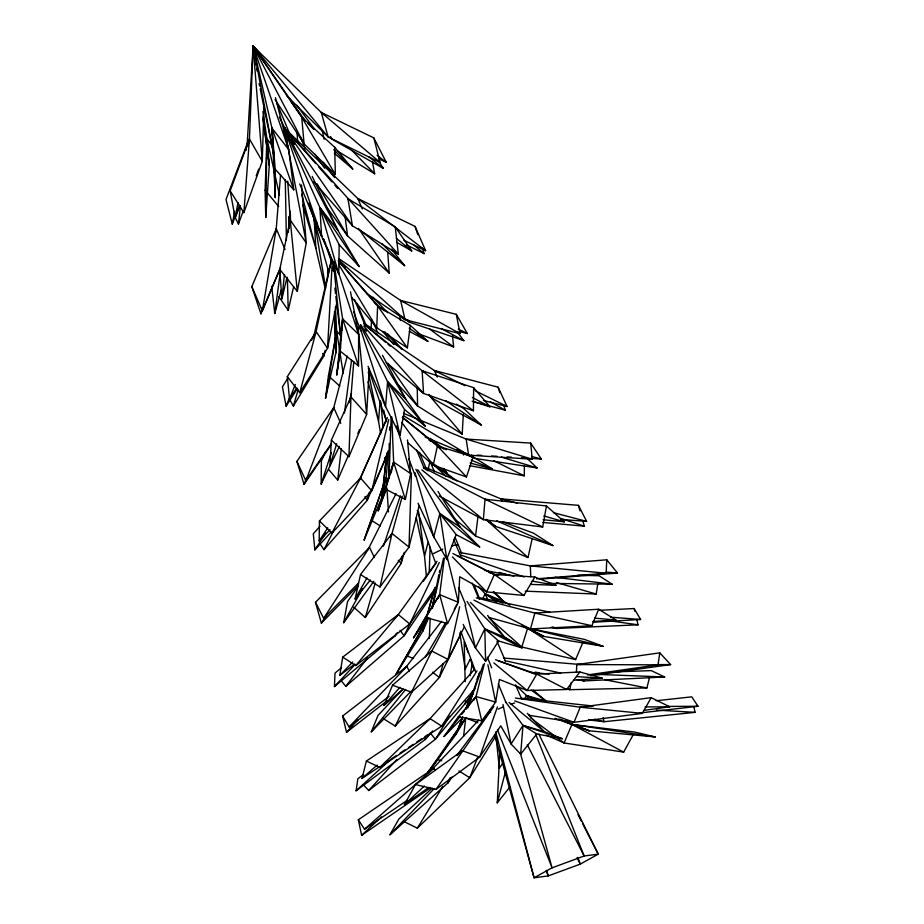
<?xml version="1.0" encoding="UTF-8"?>
<svg xmlns="http://www.w3.org/2000/svg" width="924" height="924" viewBox="0 0 924 924"><rect width="100%" height="100%" fill="white"/><g stroke="black" fill="none" stroke-linecap="round" stroke-linejoin="round"><path stroke-width="1.39" d="M465.188 681.704L464.183 641.81M333.749 261.515L342.608 318.872L340.298 351.178L358.512 365.869L358.639 334.453L350.496 291.776M339.408 446.408L321.171 484.026L321.367 460.903L325.571 451.767M388.923 478.424L389.235 443.393M386.324 362.554L423.573 393.474L473.434 410.787L473.631 387.664L422.118 370.743L363.86 323.978M327.604 276.877L327.708 268.445L314.195 219.6L308.847 203.176M299.711 183.934L321.587 236.417L338.785 274.093L339.166 244.606L319.923 207.681L284.315 127.882L283.968 132.144M271.818 145.299L266.921 138.612L269.3 165.327L265.754 217.452L266.921 138.612L262.89 111.596M329.995 529.752L319.161 540.944L319.438 520.986L360.522 478.008L387.341 417.556M469.681 465.673L524.266 475.837L524.405 465.858M499.815 751.327L497.274 802.817L509.782 787.144M263.929 107.069L262.277 161.307L243.878 212.682L230.168 190.852L249.445 138.946L253.118 46.2L321.275 112.462L380.087 162.462L373.827 137.895L321.275 112.462L328.159 137.018L380.087 162.462M411.434 473.123L409.009 547.112L379.995 586.959L360.522 574.532L392.019 533.483L402.298 496.234M348.949 456.687L366.655 414.449L350.97 396.974L331.358 440.124L348.949 456.687L350.97 396.974L353.776 361.342M389.027 478.355L391.118 416.92M265.754 217.452L265.119 190.182L266.921 138.612L279.51 195.322M429.21 573.03L430.122 547.124M384.615 310.903L377.604 305.959L376.738 327.789L407.38 347.84L410.302 325.375L377.604 305.959L338.288 260.949M397.493 632.501L395.01 635.978L334.43 686.578L335.019 673.122L341.499 667.602M425.387 736.821L425.271 739.477L356.087 790.759L357.865 778.77L363.617 774.428M576.414 672.533L576.761 664.564L659.794 652.852L670.628 664.587L590.621 675.733M536.555 578.851L606.167 573.25L606.756 559.794L530.318 565.881L459.551 552.413M429.267 638.334L430.214 618.237M332.363 260.21L327.546 348.302L299.78 392.723L287.329 376.657L316.112 331.601L331.473 260.129M331.358 440.124L329.914 465.846L336.648 443.809M369.161 368.884L366.655 414.449L357.992 327.165M395.761 382.086L417.579 405.936L462.208 434.164L463.328 414.16M247.043 146.119L253.118 46.2L260.025 53.58M341.926 330.284L342.608 318.872L358.639 334.453L337.953 270.778M370.998 329.729L371.587 319.727M243.878 212.682L249.445 138.946L262.277 161.307L253.118 46.2L258.836 52.68M388.23 450.693L386.22 477.512L382.086 496.789L364.125 540.066L383.818 484.153M288.311 232.12L289.974 211.007M489.096 500.369L484.996 499.203L483.379 519.692L542.688 526.98L546.454 505.971L484.996 499.203L423.354 467.648M285.008 249.353L276.253 228.69L251.813 286.625L262.347 310.857L276.253 228.69L280.561 174.74M380.18 400.542L378.528 421.252L380.676 433.887M428.863 787.329L404.423 804.619L415.442 784.568L435.966 789.442L479.695 757.079L500.75 725.825L511.064 743.993L520.674 754.111L522.984 725.386L505.451 701.686M324.151 353.026L323.908 355.879L293.382 406.029L289.963 400.046M340.298 351.178L336.763 374.936L342.608 318.872L358.512 365.869M401.928 556.248L401.178 563.409L365.315 617.509L353.776 607.264M287.734 181.173L290.228 220.074L279.764 269.381L281.878 298.822L284.453 274.474M289.928 222.938L290.228 220.074L306.237 242.827L297.32 291.395L279.764 269.381M386.451 455.417L382.086 496.789L386.948 452.899M235.17 217.556L238.438 223.989L240.471 205.59M389.466 430.134L389.836 426.807M328.632 469.427L337.71 480.064L341.279 448.706M463.582 736.266L465.742 717.96L477.812 722.672M478.124 515.511L475.548 535.989L528.008 557.53L532.212 538.553M444.329 558.154L439.674 594.652L437.976 598.452M341.534 336.394L336.671 331.208L335.805 353.026L325.525 398.336L328.436 375.86L336.671 331.208L335.412 307.068M271.668 286.232L274.786 313.571L280.48 271.032M336.763 374.936L340.494 347.251M344.444 412.97L351.559 360.06M587.514 674.913L658.015 664.841L659.794 652.852M354.666 664.09L339.789 675.421L342.688 657.149L398.29 614.564L436.994 561.307M570.986 682.905L569.912 689.685L565.777 688.796M525.19 591.152L596.176 594.04L597.736 584.199M325.525 398.336L336.671 331.208L343.208 373.504M368.075 366.389L385.585 406.56L400.057 435.377L404.562 409.598L387.572 381.704L360.244 325.029M465.627 701.073L465.13 703.903L469.727 696.719M470.12 675.652L472.106 664.356M373.839 581.335L343.705 622.684L347.482 601.686L357.992 586.567M230.168 190.852L235.181 218.041L237.988 202.506M248.683 143.185L249.445 138.946M251.813 286.625L260.915 313.837L261.942 308.166M275.479 232.952L276.253 228.69M248.129 146.027L247.355 143.289L225.999 199.549L232.27 224.105L234.65 211.353M246.038 150.381L247.355 143.289M432.524 606.849L438.865 574.636M439.293 572.453L439.732 570.258M336.683 303.338L327.546 348.302L316.112 331.601L315.072 334.245M391.764 416.839L393.636 462.092L385.654 489.131L405.359 499.48L410.614 473.573L407.461 439.963M446.5 449.769L437.387 445.957L433.241 465.234L466.458 476.957L473.157 456.872L437.387 445.957L402.356 417.302M370.328 580.029L355.116 598.925L360.522 574.532M459.644 606.687L448.024 659.378L411.526 692.215L392.538 685.227L383.957 705.474L403.338 689.096M325.132 350.358L323.908 355.879L322.626 353.488M432.42 608.107L443.543 558.061M379.995 586.959L392.019 533.483L409.009 547.112L419.173 505.624M278.759 296.569L288.207 310.36L293.659 286.555M313.987 335.32L331.381 260.094M391.095 473.053L393.636 462.092L410.614 473.573L396.615 426.01M428.066 469.6L429.972 461.388M431.716 608.35L436.278 588.807M388.75 419.542L371.76 490.875L331.947 533.056L319.438 520.986M281.878 298.822L286.879 277.962M379.88 766.516L362.035 778.366L366.389 761.029L430.053 718.653L474.566 669.357M567.255 688.623L569.912 689.685L646.904 687.941L649.584 677.269M484.43 663.397L476.033 696.534L473.92 700.161M348.995 402.575L351.501 392.966M340.771 423.342L333.749 407.599L296.893 461.376L305.844 480.688L333.749 407.599L347.262 356.133M369.404 491.984L367.209 500.346L323.954 549.688L320.154 544.005M428.112 542.307L424.52 555.994L426.368 576.033M497.274 802.817L505.532 771.517M299.78 392.723L316.112 331.601M274.786 313.571L281.196 290.067M426.149 618.895L422.695 631.346L396.003 674.335L426.9 620.096L396.003 674.335M426.923 616.135L433.853 591.233M443.185 663.571L439.35 677.431L395.253 726.079L382.651 718.202M426.126 619.022L422.695 631.346L428.759 617.671M426.888 616.273L434.927 587.468M404.331 552.321L401.178 563.409L398.232 560.337M365.315 617.509L375.213 582.975M293.382 406.029L298.152 389.72M349.284 402.483L350.97 396.974M527.639 628.112L521.806 647.031L575.629 659.574L582.605 643.127M386.844 488.011L378.182 510.822L393.636 462.092L405.359 499.48M321.171 484.026L331.358 452.541M467.74 707.888L476.738 680.976M477.188 679.648L479.383 673.076M383.414 546.165L400.358 495.784M378.182 510.822L385.654 489.131M364.125 540.066L383.818 484.315M384.777 481.6L386.22 477.512L388.403 479.221M497.435 706.895L479.695 757.079L462.323 750.692L415.442 784.568M468.364 706.571L483.287 664.61M384.777 481.496L386.22 477.512L386.682 484.673M238.438 223.989L243.382 210.603M256.225 175.779L258.697 169.092M462.577 717.243L456.029 734.337L427.904 772.522M465.604 709.355L472.684 690.909M477.142 679.267L480.018 671.748M235.181 218.041L239.824 205.937M418.029 503.176L433.749 536.798L446.789 559.101L456.19 534.626L439.859 513.525L415.904 469.311M296.893 461.376L304.088 484.361L306.687 477.627M332.698 410.291L333.749 407.599M462.785 716.897L456.029 734.337L465.742 717.96L461.619 723.873M465.904 708.835L470.582 696.754M477.512 757.645L469.762 777.731L417.348 828.181L403.811 821.459M232.27 224.105L239.593 205.359M287.329 376.657L289.547 399.029L295.276 384.488M287.745 378.32L282.409 386.879L286.117 406.167L289.824 396.823M411.203 691.175L371.298 731.82L378.078 715.338L401.813 690.205M449.907 777.962L447.84 782.986L389.94 834.742L398.891 819.011L432.189 788.149M489.27 617.544L530.48 628.967L591.903 625.71L598.683 609.228L615.869 619.969L592.838 621.506M644.155 710.36L669.681 706.814L651.224 697.643L580.214 707.218L574.012 722.302L529.186 715.338M260.915 313.837L279.914 268.849M262.347 310.857L280.573 267.637M389.177 450.369L371.76 490.875L360.522 478.008L358.962 480.388M337.71 480.064L348.348 455.44M357.865 433.402L359.552 429.51M388.323 451.767L367.209 500.346L364.957 496.673M530.595 584.395L555.959 585.273L534.834 577.015L494.363 574.485L486.648 591.903L459.725 576.738L458.362 602.332L447.539 623.596L425.456 617.336L413.571 637.768L427.835 618.26M359.217 480.468L386.729 418.838M482.836 598.844L485.1 593.774L478.482 586.428M439.258 562.52L404.1 635.804L345.795 686.359L341.303 680.838M395.253 726.079L412.716 690.355M411.526 692.215L431.797 651.062L446.754 623.273M367.983 549.768L396.026 493.693M470.224 659.089L465.222 669.219L459.794 632.836M461.388 633.067L439.35 677.431L432.524 672.21M464.402 626.715L448.024 659.378L431.797 651.062L392.538 685.227M323.954 549.688L334.465 529.209M331.947 533.056L360.522 478.008M454.227 609.378L456.953 604.319M546.142 735.019L564.079 742.965L623.665 752.113L633.298 734.58M343.705 622.684L362.508 588.657M355.116 598.925L366.955 577.939M389.94 537.179L392.019 533.483M514.737 700.9L574.012 722.302L642.272 713.374L651.224 697.643M524.393 699.179L526.507 695.553L546.13 701.12L533.16 690.101M395.01 635.978L396.454 633.518M425.387 657.01L445.703 622.533M452.448 556.929L486.648 591.903L523.908 595.449L534.834 577.015M413.571 637.768L426.253 616.828M427.743 614.368L439.674 594.652L458.362 602.332L447.447 558.027M417.348 828.181L442.815 786.359M449.561 716.158L435.366 739.292L368.699 790.517L363.282 784.649M450.854 778.089L447.84 782.986L451.917 777.061M311.376 340.39L313.663 336.717M495.934 735.851L469.762 777.731L458.882 770.928M425.456 617.336L439.674 594.652L447.539 623.596M374.405 557.519L369.508 547.366L315.488 602.298L321.367 623.123L327.489 613.501M286.117 406.167L297.54 388.253M476.969 670.905L441.695 726.125L379.799 767.417L366.389 761.029M463.201 624.428L475.456 647.932L485.585 661.318L498.613 640.99L522.025 647.886L504.608 637.19L484.834 628.944L467.036 601.397M503.083 762.531L499.364 768.341L496.084 737.271M315.488 602.298L323.677 618.318L369.508 547.366M320.016 526.253L313.305 533.76L314.876 549.861L325.71 533.206M289.547 399.029L296.604 388.219M319.161 540.944L327.743 527.881M427.812 772.776L437.768 759.644L460.152 726.287M461.746 723.908L465.742 717.96M435.966 789.442L493.809 706.502M304.088 484.361L331.45 444.34M436.555 588.369L404.1 635.804L400.08 630.284M305.844 480.688L331.115 443.89M427.789 772.418L459.967 726.241M423.215 581.439L428.147 574.393M429.787 572.037L435.539 563.813M342.688 657.149L355.786 665.569L409.782 623.966L436.555 586.405M462.543 717.671L444.017 736.52L458.35 716.793L476.033 696.534L495.668 702.101L499.41 679.475L527.096 690.505L566.608 689.5L579.879 671.979L602.217 678.193L573.954 680.179M429.498 733.725L425.271 739.477L432.709 730.907M458.35 716.793L481.751 720.789L495.668 702.101L487.895 664.783M456.803 755.462L490.159 710.891M345.795 686.359L367.521 657.865M404.885 668.583L441.557 621.309M520.674 754.111L536.763 733.979L562.358 738.75L544.409 731.692L522.984 725.386L511.064 743.993L503.002 704.504M444.017 736.52L460.025 716.527M461.804 714.31L464.472 710.972M466.25 708.754L476.033 696.534L481.751 720.789M371.298 731.82L405.601 689.5M472.788 694.34L435.366 739.292L430.145 732.871M355.786 665.569L398.29 614.564L409.782 623.966M383.957 705.474L399.896 687.341M429.926 653.199L431.797 651.062M475.49 688.149L441.695 726.125L430.053 718.653L424.659 723.388M368.699 790.517L396.766 759.551M314.876 549.861L331.173 532.005M409.32 671.055L406.837 666.458L342.619 716.019L346.535 732.293L358.2 719.553M334.43 686.578L355.093 664.529M428.54 773.157L478.771 720.131M342.619 716.019L349.087 726.98L406.837 666.458M389.94 834.742L434.326 788.472M339.789 675.421L352.679 662.011M394.329 618.687L398.29 614.564M321.367 623.123L358.547 585.146M323.677 618.318L358.535 583.021M379.799 767.417L430.053 718.653M404.423 804.619L424.428 785.989M457.057 755.589L462.323 750.692M435.089 770.524L433.772 768.294L358.327 819.796L361.631 835.296L381.485 816.851M356.087 790.759L390.933 759.135M358.327 819.796L364.553 829.209L433.772 768.294M362.035 778.366L377.154 765.095M346.535 732.293L387.26 700.658M349.087 726.98L389.073 696.326M361.631 835.296L430.249 788.08M364.553 829.209L407.484 800.126M383.448 764.136L388.219 760.983M391.788 758.604L396.546 755.439M400.115 753.072L404.874 749.907M408.443 747.539L413.201 744.374M416.77 742.007L421.529 738.842M425.098 736.474L427.477 734.892M435.851 563.571L432.363 554.1L442.769 549.099M498.198 709.101L503.28 706.883M451.894 546.038L455.809 544.721L458.431 545.345L461.619 553.384M510.903 704.1L514.703 702.968M639.327 713.039L698.001 706.259L691.787 696.846L656.121 700.75M693.878 706.71L695.079 712.346L604.077 721.713L588.472 719.923M539.962 579.14L617.521 573.03L606.756 559.794M598.683 609.228L534.869 613.062L476.334 597.84M593.266 622.222L640.621 619.484L634.153 608.535L599.815 610.29M579.879 671.979L536.798 674.127L495.495 659.748M615.453 671.887L651.258 670.605L664.668 676.98L584.13 680.919L577.13 679.66M551.212 627.281L556.779 628.459L638.068 624.809L636.763 619.38M666.458 706.444L698.001 706.259M515.373 698.036L580.214 707.218L587.433 707.183M645.148 706.929L669.681 706.814M503.43 658.027L581.023 664.564M657.83 664.587L670.628 664.587M576.761 664.564L658.015 664.841M547.967 583.391L612.162 584.176L599.075 575.768L577.731 575.202M595.541 674.324L664.668 676.98M656.386 710.094L695.079 712.346M477.327 455.105L481.589 455.359M491.545 455.971L497.239 456.317M507.195 456.93L511.469 457.195M521.425 457.807L525.698 458.061M531.392 458.419L541.348 459.02L530.688 443.093L466.146 439.073L403.43 413.294M576.622 676.599L602.217 678.193M530.688 443.093L532.259 459.205L468.63 455.162L425.213 437.075M560.729 519.38L586.625 521.367L578.447 505.347L500.981 498.891L425.109 467.278M610.81 617.197L640.621 619.484M606.086 572.095L617.521 573.03M594.548 618.156L615.869 619.969M542.85 522.441L584.326 526.172L582.755 520.616M530.803 672.406L549.26 674.081M558.604 719.08L571.944 724.439L634.673 732.074L655.208 736.948L589.316 730.826L555.105 718.364M606.167 573.25L530.318 565.881L530.769 576.622M543.093 519.715L564.298 521.806L546.454 505.971M580.214 707.218L642.272 713.374M521.113 698.197L593.404 706.051M555.047 577.304L612.162 584.176M608.154 620.582L638.068 624.809M655.208 736.948L571.944 724.439L564.079 742.965L533.252 719.923M527.431 458.662L537.063 467.948L474.312 458.316L471.506 455.105M530.468 628.678L584.222 639.327L603.21 646.315L543.866 636.428L521.933 625.918M452.933 553.534L494.363 574.485L498.567 575.225M532.166 581.104L555.959 585.273M535.111 672.095L539.316 672.857M484.419 570.339L513.987 576.056M604.781 679.729L646.904 687.941M479.302 597.678L549.78 612.138M591.903 625.71L534.869 613.062L530.48 628.967L473.954 600.115M504.469 660.568L560.764 673.076M530.434 628.794L603.21 646.315M459.043 331.462L467.301 333.495L456.329 314.345L400.612 300.45L338.634 258.547M578.528 679.521L584.13 680.919L581.797 679.417M594.351 719.288L604.077 721.713L603.106 717.659M456.329 314.345L460.025 333.645L405.047 319.727L366.678 293.497M483.437 400.462L507.068 406.502L498.105 387.191L434.349 370.512L364.264 323.377M517.556 503.245L500.981 498.891L502.206 501.432M553.476 512.67L586.625 521.367M470.189 463.051L492.088 468.815L473.157 456.872M531.6 456.433L541.348 459.02M473.504 401.64L505.301 410.175L503.603 404.77M437.768 759.644L441.707 760.741M499.076 572.372L510.187 575.49M543.786 515.962L564.298 521.806M556.548 582.57L596.176 594.04M532.259 459.205L466.146 439.073L468.63 455.162L403.673 415.777M501.443 457.114L537.063 467.948M472.245 401.316L489.974 406.826L473.631 387.664M562.462 519.011L584.326 526.172M502.587 521.713L533.414 533.125L552.875 545.564L495.449 526.414L486.151 519.715M457.23 332.074L463.871 340.633L409.586 322.257L401.536 316.158M562.358 738.75L522.984 725.386L536.763 733.979M460.325 554.885L524.093 576.969M498.186 660.822L535.562 674.266M552.725 626.992L556.779 628.459M417.475 333.345L453.638 346.95L452.517 335.758M406.93 655.901L413.525 658.489M559.967 719.23L589.316 730.826L571.944 724.439L623.665 752.113M539.57 700.958L526.507 695.553L517.197 686.532M471.252 460.106L492.088 468.815M496.742 520.836L552.875 545.564M378.482 158.616L386.267 162.335L373.827 137.895M403.95 240.263L425.606 250.67L415.072 226.426L357.877 198.591L284.315 127.882L284.349 132.19L284.315 127.882L398.325 254.146L395.206 226.819L347.955 198.787L352.414 225.803L398.325 254.146M484.996 499.203L542.688 526.98M406.433 244.895L424.174 253.65L422.36 248.21M339.062 260.279L405.047 319.727L400.612 300.45L403.176 301.721M458.316 329.048L467.301 333.495M437.271 377.061L434.349 370.512L464.968 385.666M475.167 390.713L507.068 406.502M493.67 460.649L524.266 475.837M456.641 449.526L471.783 457.068M456.976 555.613L495.564 575.259M522.025 647.886L484.834 628.944L475.456 647.932L465.072 605.232M528.886 628.759L543.866 636.428L526.045 627.188M566.608 689.5L536.798 674.127L527.096 690.505L493.913 662.935M488.461 572.083L490.991 573.4M456.19 534.626L479.66 546.985L460.037 527.096L417.729 469.762M502.864 603.129L485.1 593.774L488.034 600.173M363.779 326.068L423.573 393.474L422.118 370.743L424.624 372.083M472.383 397.47L489.974 406.826M441.118 328.494L463.871 340.633M439.2 496.061L483.379 519.692L421.864 469.889M409.274 331.289L427.893 341.337L410.302 325.375M456.306 404.135L463.652 408.443L481.242 425.017L432.802 398.614L428.759 394.583M425.675 469.404L428.205 470.801M400.612 300.45L460.025 333.645M434.349 370.512L436.844 371.898M490.367 401.825L505.301 410.175M503.43 636.671L521.806 647.031L488.912 617.798M378.782 161.134L383.356 168.411L332.016 139.166L330.053 137.11M396.789 242.411L411.746 250.935L395.206 226.819M533.795 699.838L526.507 695.553L528.355 699.456M509.967 605.093L503.788 601.455L485.1 593.774L496.662 601.847M465.777 453.176L471.875 456.849M337.156 150.855L374.659 173.77L372.395 161.538M372.014 520.732L380.295 525.964M528.84 628.898L575.629 659.574M435.631 465.211L456.941 480.965M445.622 400.635L481.242 425.017M409.182 328.17L427.893 341.337M494.363 574.485L523.908 595.449M531.15 689.962L546.13 701.12M429.36 328.84L453.638 346.95M428.632 439.674L430.919 441.406M431.115 462.254L454.007 479.729M321.275 112.462L324.694 115.096M377.142 155.336L386.267 162.335M362.254 208.928L357.877 198.591L425.606 250.67M486.405 519.427L495.449 526.414L486.96 519.6M430.018 438.253L443.647 448.798M422.118 370.743L473.434 410.787M359.898 229.972L404.654 265.685L391.499 249.18M404.562 409.598L425.213 426.103L405.705 399.133L360.822 324.682M368.965 156.837L383.356 168.411M402.552 417.348L440.401 447.921M454.458 518.814L475.548 535.989L442.735 497.77M347.955 198.787L350.15 200.589M396.35 238.346L411.746 250.935M509.02 702.436L544.409 731.692L527.315 713.316M357.877 198.591L360.094 200.427M413.132 244.467L424.174 253.65M365.962 325.929L385.805 342.446M388.011 344.282L390.217 346.119M479.66 546.985L439.859 513.525L433.749 536.798L414.992 472.649M334.326 153.292L352.772 169L334.696 147.263L301.709 117.152L253.118 46.2L253.211 56.214M498.613 640.99L484.834 628.944L485.585 661.318M406.341 319.392L409.586 322.257L408.062 320.027M407.715 442.631L433.241 465.234L401.663 422.28M493.173 592.041L503.788 601.455L493.647 591.418M387.71 252.09L389.212 273.111L347.551 235.92L325.063 204.897M485.851 519.45L528.008 557.53M328.436 375.86L339.824 386.186M431.023 462.358L445.726 476.022M382.005 243.89L404.654 265.685M334.696 147.263L335.343 174.532L304.088 143.867L275.052 99.538M304.712 120.201L301.709 117.152L304.088 143.867L253.118 46.2L253.315 56.272M307.715 123.25L313.721 129.348M333.749 149.688L352.772 169M470.432 602.402L504.608 637.19L487.606 615.43M350.877 149.365L374.659 173.77M384.661 331.716L401.651 349.26M429.856 395.495L432.802 398.614L429.117 394.502M343.474 265.962L345.437 268.041M372.926 297.158L387.664 312.751M387.71 333.899L402.183 349.318M437.387 445.957L466.458 476.957M374.093 301.975L375.999 304.031M339.166 244.606L359.193 266.574L337.918 230.399L284.315 127.882L284.453 130.746M327.708 268.445L329.614 270.536M254.978 48.383L253.118 46.2L271.956 128.124L275.202 169.196L293.797 189.847L288.704 149.538L275.491 97.69M338.346 260.903L379.914 307.692M315.8 163.594L284.315 127.882L284.777 135.077M318.664 166.851L332.016 182.005M334.881 185.25L337.745 188.496M313.906 181.785L352.414 225.803L284.315 127.882L284.661 132.201M443.197 468.491L446.962 472.869L443.485 468.503M330.157 136.983L332.016 139.166L330.596 136.683M429.082 395.206L462.208 434.164M288.034 132.271L284.315 127.882L285.239 134.881M425.213 426.103L387.572 381.704L385.585 406.56L359.759 326.703M382.744 331.439L393.82 344.583M265.119 190.182L278.678 206.479M291.649 136.752L284.315 127.882L284.707 130.723M294.398 140.078L296.234 142.296M351.524 297.147L376.738 327.789L338.554 264.287M316.77 222.846L314.195 219.6L315.858 248.348L325.098 288.3M322.534 161.665L333.737 176.415M323.631 162.716L334.707 177.512M364.888 328.932L366.609 331.231M254.839 48.51L253.118 46.2L253.476 53.349M296.8 105.255L314.784 129.568M304.158 120.49L301.709 117.152L335.343 174.532M286.844 95.807L328.159 137.018L253.118 46.2L253.707 50.45L253.118 46.2L304.897 120.559M290.91 101.49L304.885 121.044M377.604 305.959L407.38 347.84M388.172 363.444L417.579 405.936L417.244 388.022M315.038 154.32L324.624 168.237M358.466 228.401L389.212 273.111M289.893 136.094L284.315 127.882L284.835 130.677M255.474 49.7L253.118 46.2L253.546 49.041M359.193 266.574L319.923 207.681L321.587 236.417L284.315 127.882L286.036 130.18L284.315 127.882L306.237 242.827L301.513 184.95M254.654 48.602L253.118 46.2L253.777 50.335M437.988 491.51L460.037 527.096L439.859 513.525L446.789 559.101M289.374 136.105L284.315 127.882L287.064 140.529M291.545 139.628L294.433 144.329M254.574 48.683L253.118 46.2L273.92 155.706L273.527 150.185M317.024 183.761L347.551 235.92L344.941 215.419M254.481 48.741L253.118 46.2L253.834 48.949L253.118 46.2L257.115 53.835M382.467 355.266L405.705 399.133L387.572 381.704L400.057 435.377M577.962 814.541L581.242 820.928M582.547 823.48L598.255 854.134L580.26 864.113L548.175 875.94L534.072 877.8L494.64 734.568M527.338 744.836L584.153 855.994L598.255 854.134L538.911 734.234M279.279 117.059L286.371 131.046M529.348 714.887L531.254 718.756M577.073 857.657L580.26 864.113L577.766 857.356M312.185 176.38L337.918 230.399L319.923 207.681L338.785 274.093M322.13 236.336L314.195 219.6L325.687 288.149M323.342 238.912L325.791 244.063M430.538 462.681L434.488 471.771M461.446 557.934L453.603 539.385M472.152 583.056L478.921 598.914M496.962 641.221L505.416 661.053M515.557 684.846L521.76 699.387M356.883 303.257L366.366 325.872M419.381 452.24L426.068 468.202M455.082 537.364L458.431 545.345M373.885 323.585L377.754 332.836M276.992 103.373L289.755 133.957M354.446 299.526L365.465 326.172M402.922 416.793L404.019 419.461M416.689 450.103L424.405 468.768M288.092 137.029L284.315 127.882L285.77 130.365L284.315 127.882L285.042 130.654M445.518 555.774L447.17 559.771M458.72 587.791L465.858 605.139M487.306 657.183L491.695 667.867M498.29 683.875L505.994 702.552M300.45 136.925L305.301 148.856M535.654 734.176L584.153 855.994L552.067 867.832L534.072 877.8L495.691 731.877M474.347 585.527L479.66 598.925M497.459 729.833L552.067 867.832L520.166 752.483M353.649 311.931L360.73 330.804M408.847 458.812L415.43 476.334M460.718 631.231L475.641 671.829M489.57 709.713L490.563 712.416M546.188 870.535L548.175 875.94L546.708 870.385M285.25 130.538L284.315 127.882L285.204 130.619M293.797 189.847L271.956 128.124L288.704 149.538L253.118 46.2L254.793 51.652M326.911 246.893L331.219 259.159M323.585 238.877L331.601 262.081M368.329 368.514L386.694 421.737M417.302 510.429L432.363 554.1M464.899 643.069L468.122 652.575M470.42 659.378L473.642 668.884M415.072 226.426L417.798 234.592M498.105 387.191L499.803 392.596M302.76 204.828L315.858 248.348L301.721 194.34M578.447 505.347L580.006 510.903M368.064 381.751L378.528 421.252L368.272 372.026M634.153 608.535L634.8 611.249M383.714 410.141L386.278 421.125M322.28 130.838L324.128 139.258M416.262 517.636L424.52 555.994L418.549 511.723M259.09 83.472L259.621 86.071M260.198 88.877L273.92 155.706M384.742 457.738L385.701 463.351L385.377 457.634M254.862 57.219L255.301 59.968M255.729 62.728L256.167 65.477M256.595 68.237L257.034 70.986M399.584 315.072L400.392 320.512M262.947 118.526L269.3 165.327L262.936 116.262M290.575 222.8L290.228 220.074L297.32 291.395M334.881 288.149L335.539 293.67M335.862 296.431L340.91 338.865M333.379 261.665L341.106 340.286M380.965 402.102L382.998 427.731M296.962 131.774L297.655 141.43M273.042 143.289L271.956 128.124L275.317 197.551L275.202 169.196M386.971 488.969L388.461 511.884M333.391 267.221L333.622 271.46M463.432 452.31L463.582 455.047M288.715 216.793L289.004 222.534M289.143 225.398L289.281 228.263M333.137 266.863L333.287 270.975M274.393 169.658L275.317 197.551M334.488 311.631L335.805 353.026L334.765 311.804M287.387 277.327L288.207 310.36M285.285 179.753L286.405 240.263M290.425 214.518L290.471 223.007"/></g></svg>
